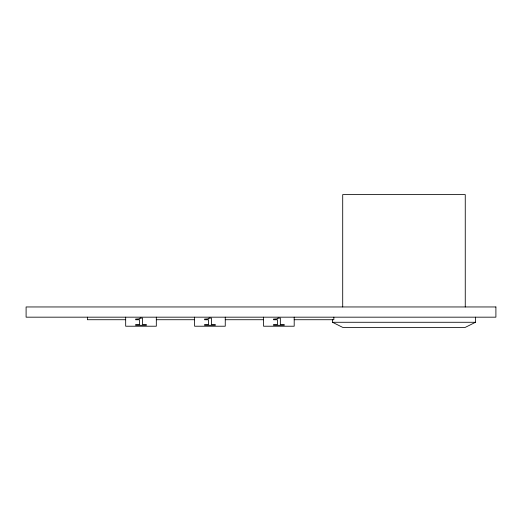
<?xml version="1.0" encoding="UTF-8"?>
<svg xmlns="http://www.w3.org/2000/svg" width="522" height="522" viewBox="0 0 522 522"><rect width="100%" height="100%" fill="white"/><g stroke="black" fill="none" stroke-linecap="round" stroke-linejoin="round"><path stroke-width="0.78" d="M475.477 317.174L475.477 322.276L465.259 327.385L342.706 327.385L332.494 322.276L332.494 319.725M125.678 319.725L87.376 319.725L87.376 317.174M156.319 319.725L194.615 319.725M225.256 319.725L263.551 319.725M294.193 319.725L333.839 319.725L333.839 317.174M332.494 322.276L475.477 322.276M465.259 306.956L465.259 194.615L342.706 194.615L342.706 306.956M294.193 317.174L294.193 326.217L263.551 326.217L263.551 317.174M225.256 317.174L225.256 326.217L194.615 326.217L194.615 317.174M156.319 317.174L156.319 326.217L125.678 326.217L125.678 317.174M140.164 318.094L138.956 318.883L135.609 319.099L135.609 319.751L139.615 319.751L139.615 324.56L135.609 324.56L135.609 325.291L146.388 325.291L146.388 324.56L142.467 324.56L142.467 318.094L140.164 318.094M209.1 318.094L207.893 318.883L204.546 319.099L204.546 319.751L208.552 319.751L208.552 324.56L204.546 324.56L204.546 325.291L215.325 325.291L215.325 324.56L211.403 324.56L211.403 318.094L209.1 318.094M278.043 318.094L276.83 318.883L273.482 319.099L273.482 319.751L277.489 319.751L277.489 324.56L273.482 324.56L273.482 325.291L284.262 325.291L284.262 324.56L280.34 324.56L280.34 318.094L278.043 318.094M495.9 306.956L26.1 306.956L26.1 317.174L495.9 317.174L495.9 306.956"/></g></svg>
